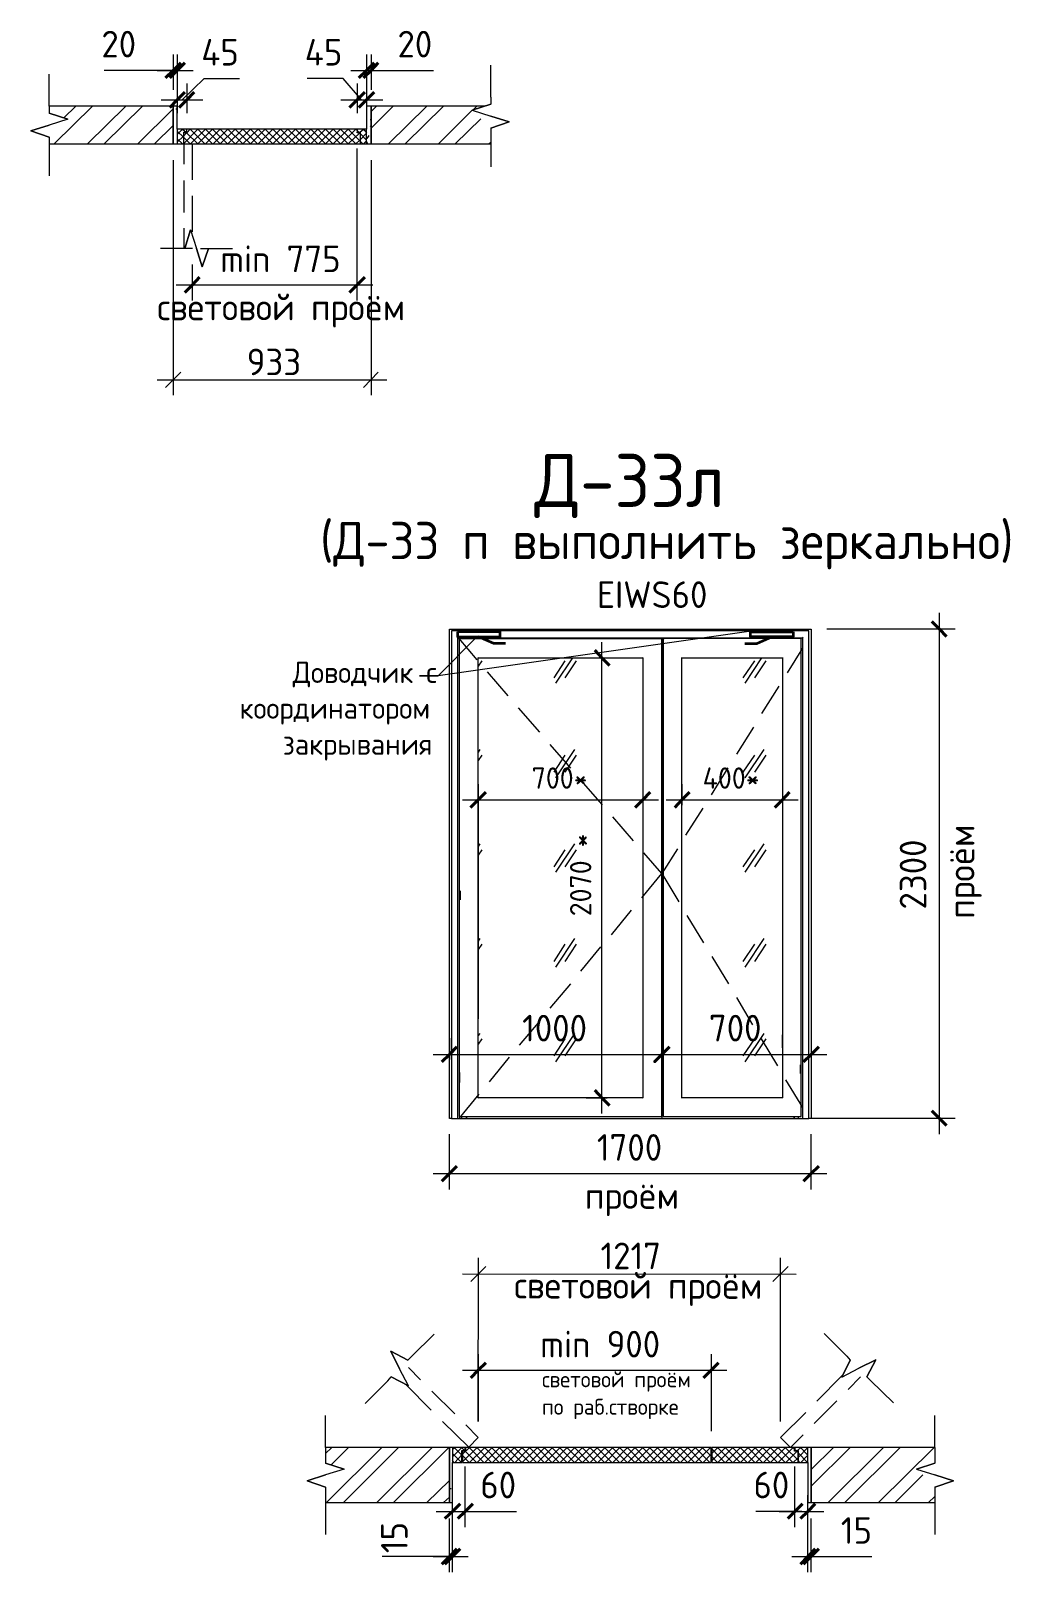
# Model space of a CAD drawing. Header units: millimetres. Extents: x -11345 to 411485, y -9810 to 73012.
# Drawn here: x -3086.7 to -2994.5, y 70196 to 70341 of the extents above; entities that cross this region are included whole.
import ezdxf

# ---------------------------------------------------------------- set-up
doc = ezdxf.new("R2010")
doc.units = ezdxf.units.MM
for name, color, linetype in [('PDF _0', 7, 'Continuous'), ('PDF _Аннотация', 7, 'Continuous'), ('PDF _Двери', 7, 'Continuous'), ('PDF _Линии', 7, 'Continuous'), ('PDF _Размеры', 7, 'Continuous'), ('PDF _Размеры-50', 7, 'Continuous'), ('PDF _Текст', 7, 'Continuous'), ('PDF _Узлы', 7, 'Continuous')]:
    doc.layers.add(name, color=color, linetype=linetype)
doc.styles.add('PDF GOST Common', font='GOST_Common.ttf')

msp = doc.modelspace()

# ---------------------------------------------------------------- linework, layer by layer
at = {"layer": 'PDF _0', "lineweight": 20}
for points in [[(-3072.56776, 70308.90148), (-3074.00709, 70307.46215)], [(-3055.38053, 70307.46215), (-3053.98354, 70308.90148)], [(-3043.86594, 70224.78565), (-3045.26293, 70223.38866)], [(-3016.85743, 70223.38866), (-3015.41811, 70224.78565)]]:
    msp.add_lwpolyline(points, dxfattribs=at)
at = {"layer": 'PDF _Аннотация', "lineweight": 20}
for points in [[(-3043.40027, 70334.76699), (-3043.40027, 70337.77264)], [(-3084.92902, 70333.92033), (-3084.92902, 70336.92598)], [(-3083.19337, 70332.69267), (-3084.92902, 70333.243), (-3083.19337, 70332.69267), (-3084.92902, 70332.14234), (-3086.66468, 70331.59201), (-3084.92902, 70330.99935), (-3086.66468, 70331.59201), (-3084.92902, 70332.14234)], [(-3045.13593, 70333.53933), (-3043.40027, 70334.08966), (-3045.13593, 70333.53933), (-3043.40027, 70332.989), (-3041.66462, 70332.43867), (-3043.40027, 70331.84601), (-3041.66462, 70332.43867), (-3043.40027, 70332.989)], [(-3084.92902, 70330.36435), (-3084.92902, 70327.3587)], [(-3043.40027, 70331.21101), (-3043.40027, 70328.20536)], [(-3071.63644, 70322.27873), (-3072.18677, 70320.54308), (-3071.63644, 70322.27873), (-3071.08611, 70320.54308), (-3070.53578, 70318.80742), (-3069.94311, 70320.54308), (-3070.53578, 70318.80742), (-3071.08611, 70320.54308)], [(-3071.4671, 70320.54308), (-3074.47275, 70320.54308)], [(-3070.70511, 70320.54308), (-3067.69946, 70320.54308)], [(-3050.8509, 70216.31904), (-3048.73424, 70218.43569)], [(-3009.91481, 70216.36137), (-3012.03146, 70218.47803)], [(-3051.14723, 70213.56739), (-3052.75588, 70214.41405), (-3051.14723, 70213.56739), (-3051.99389, 70215.17605), (-3052.79822, 70216.82704), (-3051.18956, 70215.98037), (-3052.79822, 70216.82704), (-3051.99389, 70215.17605)], [(-3010.38047, 70214.37172), (-3009.57615, 70215.98037), (-3010.38047, 70214.37172), (-3008.77182, 70215.21838), (-3007.16316, 70216.02271), (-3008.00982, 70214.41405), (-3007.16316, 70216.02271), (-3008.77182, 70215.21838)], [(-3053.09455, 70214.03305), (-3055.2112, 70211.9164)], [(-3007.67116, 70214.07539), (-3005.51217, 70211.95873)], [(-3058.93651, 70207.76776), (-3058.93651, 70210.77341)], [(-3001.61753, 70207.76776), (-3001.61753, 70210.77341)], [(-3057.20086, 70205.73577), (-3058.93651, 70206.2861), (-3057.20086, 70205.73577), (-3058.93651, 70205.18544), (-3060.67217, 70204.63511), (-3058.93651, 70204.04245), (-3060.67217, 70204.63511), (-3058.93651, 70205.18544)], [(-3003.35318, 70205.73577), (-3001.61753, 70206.2861), (-3003.35318, 70205.73577), (-3001.61753, 70205.18544), (-2999.88187, 70204.63511), (-3001.61753, 70204.04245), (-2999.88187, 70204.63511), (-3001.61753, 70205.18544)], [(-3058.93651, 70202.60312), (-3058.93651, 70199.59747)], [(-3001.61753, 70202.60312), (-3001.61753, 70199.59747)]]:
    msp.add_lwpolyline(points, dxfattribs=at)
at = {"layer": 'PDF _Аннотация', "lineweight": 9}
msp.add_lwpolyline([(-3018.46609, 70284.60229), (-3048.35324, 70280.32665), (-3050.0889, 70280.32665), (-3048.35324, 70280.32665), (-3044.79727, 70283.92496)], dxfattribs=at)
at = {"layer": 'PDF _Двери', "lineweight": 9}
for points in [[(-3047.29492, 70284.72929), (-3013.25912, 70284.72929), (-3013.25912, 70238.71324), (-3013.47079, 70238.71324), (-3013.47079, 70284.55996), (-3047.08325, 70284.55996), (-3047.08325, 70238.71324), (-3047.29492, 70238.71324)], [(-3013.47079, 70284.55996), (-3047.08325, 70284.55996), (-3047.08325, 70238.71324), (-3046.53292, 70238.71324), (-3046.49059, 70238.71324), (-3046.44826, 70238.71324), (-3046.15192, 70238.71324), (-3046.10959, 70238.71324), (-3046.06726, 70238.71324), (-3045.72859, 70238.71324), (-3045.68626, 70238.71324), (-3045.68626, 70238.88257), (-3045.68626, 70238.71324), (-3014.86778, 70238.71324), (-3014.86778, 70238.88257), (-3014.86778, 70238.71324), (-3014.82545, 70238.71324), (-3014.52912, 70238.71324), (-3014.48678, 70238.71324), (-3014.40212, 70238.71324), (-3014.10578, 70238.71324), (-3014.06345, 70238.71324), (-3014.02112, 70238.71324), (-3013.47079, 70238.71324)], [(-3027.18671, 70283.12064), (-3027.3137, 70283.12064)], [(-3027.18671, 70238.88257), (-3014.19045, 70238.88257), (-3014.19045, 70283.8403), (-3027.18671, 70283.8403)], [(-3044.5856, 70282.01998), (-3029.09169, 70282.01998), (-3029.09169, 70240.66056), (-3044.5856, 70240.66056)], [(-3025.40872, 70282.01998), (-3015.96844, 70282.01998), (-3015.96844, 70240.66056), (-3025.40872, 70240.66056)]]:
    msp.add_lwpolyline(points, close=True, dxfattribs=at)
for points in [[(-3046.44826, 70283.88263), (-3046.49059, 70283.92496), (-3046.53292, 70283.9673)], [(-3046.49059, 70238.71324), (-3046.49059, 70283.92496), (-3014.06345, 70283.92496), (-3014.06345, 70238.71324)], [(-3014.10578, 70283.88263), (-3014.06345, 70283.92496), (-3014.02112, 70283.9673)], [(-3044.67027, 70281.85064), (-3046.36359, 70283.8403), (-3027.3137, 70283.8403), (-3027.3137, 70238.71324)], [(-3046.36359, 70283.79796), (-3046.36359, 70283.8403), (-3046.36359, 70238.88257), (-3027.3137, 70238.88257), (-3027.3137, 70283.8403), (-3027.35604, 70283.79796)], [(-3027.3137, 70283.54397), (-3027.18671, 70283.54397)], [(-3027.18671, 70283.8403), (-3027.14437, 70283.79796)], [(-3014.19045, 70283.8403), (-3014.23278, 70283.79796)], [(-3044.62793, 70282.06231), (-3044.5856, 70282.01998)], [(-3044.24694, 70281.76598), (-3044.5856, 70281.25798)], [(-3036.41532, 70281.76598), (-3037.47364, 70280.15732)], [(-3035.69565, 70282.01998), (-3037.30431, 70279.64932)], [(-3035.35699, 70281.76598), (-3036.41532, 70280.15732)], [(-3029.04936, 70282.06231), (-3029.09169, 70282.01998)], [(-3025.45105, 70282.06231), (-3025.40872, 70282.01998)], [(-3018.59309, 70281.76598), (-3019.69375, 70280.15732)], [(-3017.91576, 70282.01998), (-3019.48209, 70279.64932)], [(-3017.53476, 70281.76598), (-3018.59309, 70280.15732)], [(-3015.96844, 70282.06231), (-3015.96844, 70282.01998)], [(-3041.74928, 70278.464), (-3043.69661, 70280.70765)], [(-3038.78597, 70275.03502), (-3040.77562, 70277.321)], [(-3035.86499, 70271.64837), (-3037.81231, 70273.89202)], [(-3044.41627, 70273.42636), (-3044.5856, 70273.17236)], [(-3044.24694, 70272.87603), (-3044.5856, 70272.36803)], [(-3036.41532, 70272.87603), (-3037.47364, 70271.26737)], [(-3035.52632, 70273.42636), (-3037.30431, 70270.75938)], [(-3035.35699, 70272.87603), (-3036.41532, 70271.26737)], [(-3018.59309, 70272.87603), (-3019.69375, 70271.26737)], [(-3017.7041, 70273.42636), (-3019.48209, 70270.75938)], [(-3017.53476, 70272.87603), (-3018.59309, 70271.26737)], [(-3032.90167, 70268.21939), (-3034.89133, 70270.50538)], [(-3029.98069, 70264.83275), (-3031.92801, 70267.0764)], [(-3044.41627, 70264.53641), (-3044.5856, 70264.28242)], [(-3044.24694, 70263.98608), (-3044.5856, 70263.47809)], [(-3036.41532, 70263.98608), (-3037.47364, 70262.37743)], [(-3035.52632, 70264.53641), (-3037.30431, 70261.86943)], [(-3035.35699, 70263.98608), (-3036.41532, 70262.37743)], [(-3029.17636, 70259.45644), (-3027.3137, 70261.74243), (-3029.00703, 70263.68975)], [(-3018.59309, 70263.98608), (-3019.69375, 70262.37743)], [(-3017.7041, 70264.53641), (-3019.48209, 70261.86943)], [(-3017.53476, 70263.98608), (-3018.59309, 70262.37743)], [(-3032.05501, 70255.98513), (-3030.15002, 70258.31345)], [(-3044.41627, 70255.64647), (-3044.5856, 70255.39247)], [(-3044.24694, 70255.09614), (-3044.5856, 70254.58814)], [(-3036.41532, 70255.09614), (-3037.47364, 70253.48748)], [(-3035.52632, 70255.64647), (-3037.30431, 70252.93715)], [(-3035.35699, 70255.09614), (-3036.41532, 70253.48748)], [(-3018.59309, 70255.09614), (-3019.69375, 70253.48748)], [(-3017.7041, 70255.64647), (-3019.48209, 70252.93715)], [(-3017.53476, 70255.09614), (-3018.59309, 70253.48748)], [(-3034.93366, 70252.55615), (-3033.02867, 70254.84214)], [(-3037.81231, 70249.08484), (-3035.86499, 70251.37083)], [(-3040.69096, 70245.61353), (-3038.74364, 70247.89951)], [(-3044.41627, 70246.71419), (-3044.5856, 70246.50252)], [(-3044.24694, 70246.20619), (-3044.5856, 70245.69819)], [(-3036.41532, 70246.20619), (-3037.47364, 70244.59753)], [(-3035.52632, 70246.71419), (-3037.30431, 70244.0472)], [(-3035.35699, 70246.20619), (-3036.41532, 70244.59753)], [(-3018.59309, 70246.20619), (-3019.69375, 70244.59753)], [(-3017.7041, 70246.71419), (-3019.48209, 70244.0472)], [(-3017.53476, 70246.20619), (-3018.59309, 70244.59753)], [(-3043.52727, 70242.14222), (-3041.62228, 70244.47054)], [(-3046.36359, 70238.71324), (-3044.50093, 70240.99922)], [(-3044.5856, 70240.66056), (-3044.62793, 70240.61823)], [(-3029.04936, 70240.61823), (-3029.09169, 70240.66056)], [(-3025.40872, 70240.66056), (-3025.45105, 70240.61823)], [(-3015.96844, 70240.61823), (-3015.96844, 70240.66056)], [(-3027.18671, 70239.60223), (-3027.3137, 70239.60223)], [(-3027.3137, 70239.51757), (-3027.18671, 70239.51757)], [(-3046.36359, 70238.88257), (-3046.36359, 70238.88257)], [(-3046.10959, 70238.71324), (-3046.10959, 70238.88257)], [(-3027.3137, 70238.88257), (-3027.35604, 70238.88257)], [(-3027.14437, 70238.88257), (-3027.18671, 70238.88257)], [(-3014.48678, 70238.88257), (-3014.48678, 70238.71324)], [(-3014.19045, 70238.88257), (-3014.23278, 70238.88257)]]:
    msp.add_lwpolyline(points, dxfattribs=at)
at = {"layer": 'PDF _Линии', "lineweight": 9}
for points in [[(-3084.92902, 70330.99935), (-3084.92902, 70330.36435), (-3073.28743, 70330.36435), (-3073.28743, 70333.92033), (-3084.92902, 70333.92033), (-3084.92902, 70333.243)], [(-3072.90643, 70331.76134), (-3072.90643, 70333.92033), (-3073.28743, 70333.92033), (-3073.28743, 70330.36435), (-3072.90643, 70330.36435)], [(-3055.0842, 70330.36435), (-3054.66087, 70330.36435), (-3054.66087, 70333.92033), (-3055.0842, 70333.92033), (-3055.0842, 70331.76134)], [(-3043.90827, 70333.92033), (-3054.66087, 70333.92033), (-3054.66087, 70330.36435), (-3043.40027, 70330.36435)], [(-3055.9732, 70331.76134), (-3071.9751, 70331.76134)], [(-3071.9751, 70331.46501), (-3071.9751, 70331.42268), (-3072.27143, 70331.42268)], [(-3072.27143, 70330.36435), (-3055.67687, 70330.36435)], [(-3055.67687, 70331.42268), (-3055.9732, 70331.42268), (-3055.9732, 70331.46501)], [(-3014.06345, 70282.9513), (-3015.50278, 70280.62298)], [(-3016.3071, 70279.35299), (-3017.91576, 70276.81301)], [(-3018.67776, 70275.50068), (-3020.28641, 70272.9607)], [(-3021.09074, 70271.6907), (-3022.65707, 70269.15072)], [(-3023.46139, 70267.88073), (-3025.07005, 70265.34074)], [(-3025.83205, 70264.07075), (-3027.3137, 70261.74243), (-3025.70505, 70259.07545)], [(-3046.23659, 70259.28711), (-3046.23659, 70260.13377)], [(-3024.94305, 70257.80545), (-3023.37673, 70255.22314)], [(-3022.61473, 70253.95314), (-3021.04841, 70251.37083)], [(-3020.28641, 70250.10083), (-3018.76242, 70247.51852)], [(-3044.5856, 70244.5552), (-3044.5856, 70246.58719)], [(-3017.95809, 70246.20619), (-3016.4341, 70243.66621)], [(-3015.96844, 70245.35953), (-3015.96844, 70246.58719)], [(-3014.27512, 70242.94654), (-3014.27512, 70243.75087)], [(-3046.32126, 70242.09988), (-3046.32126, 70243.03121)], [(-3015.67211, 70242.35388), (-3014.06345, 70239.72923)], [(-3058.93651, 70202.60312), (-3047.29492, 70202.60312), (-3047.29492, 70207.76776), (-3058.93651, 70207.76776)], [(-3046.99859, 70207.76776), (-3047.29492, 70207.76776), (-3047.29492, 70202.60312), (-3046.99859, 70202.60312), (-3046.99859, 70206.37077)], [(-3013.55545, 70206.37077), (-3013.55545, 70202.60312), (-3013.25912, 70202.60312), (-3013.25912, 70207.76776), (-3013.55545, 70207.76776)], [(-3001.61753, 70207.76776), (-3013.25912, 70207.76776), (-3013.25912, 70202.60312), (-3001.61753, 70202.60312)]]:
    msp.add_lwpolyline(points, dxfattribs=at)
for points in [[(-3072.27143, 70330.36435), (-3072.27143, 70331.46501), (-3071.9751, 70331.46501), (-3071.9751, 70331.76134), (-3072.90643, 70331.76134), (-3072.90643, 70330.36435)], [(-3055.67687, 70330.36435), (-3055.0842, 70330.36435), (-3055.0842, 70331.76134), (-3055.9732, 70331.76134), (-3055.9732, 70331.46501), (-3055.67687, 70331.46501)], [(-3046.10959, 70206.37077), (-3046.10959, 70207.47143), (-3045.81326, 70207.47143), (-3045.81326, 70207.76776), (-3046.99859, 70207.76776), (-3046.99859, 70206.37077)], [(-3022.65707, 70206.37077), (-3022.65707, 70207.76776), (-3045.77093, 70207.76776), (-3045.77093, 70207.42909), (-3046.06726, 70207.42909), (-3046.06726, 70206.37077)], [(-3022.61473, 70207.76776), (-3022.61473, 70206.37077), (-3014.48678, 70206.37077), (-3014.48678, 70207.42909), (-3014.82545, 70207.42909), (-3014.82545, 70207.76776)], [(-3014.48678, 70206.37077), (-3013.55545, 70206.37077), (-3013.55545, 70207.76776), (-3014.78311, 70207.76776), (-3014.78311, 70207.47143), (-3014.48678, 70207.47143)]]:
    msp.add_lwpolyline(points, close=True, dxfattribs=at)
at = {"layer": 'PDF _Линии', "lineweight": 20}
for points in [[(-3072.27143, 70330.36435), (-3072.27143, 70328.45936)], [(-3071.4671, 70326.9777), (-3071.4671, 70330.36435)], [(-3072.27143, 70326.93537), (-3072.27143, 70323.92972)], [(-3071.4671, 70322.1094), (-3071.4671, 70325.49605)], [(-3072.27143, 70322.44806), (-3072.27143, 70320.54308)], [(-3051.14723, 70215.30305), (-3050.00423, 70214.11772)], [(-3012.70879, 70212.12806), (-3010.33814, 70214.54105)], [(-3008.60248, 70214.41405), (-3009.78781, 70213.22872)], [(-3048.98824, 70211.2814), (-3051.40123, 70213.69439)], [(-3048.94591, 70213.05939), (-3046.78692, 70210.94274)], [(-3010.84614, 70212.1704), (-3012.96279, 70210.01141)], [(-3045.72859, 70209.88441), (-3044.5856, 70208.69909), (-3045.47459, 70207.81009), (-3047.92991, 70210.22308)], [(-3014.02112, 70208.95308), (-3015.20644, 70207.76776), (-3016.13777, 70208.69909), (-3013.76712, 70211.06974)]]:
    msp.add_lwpolyline(points, dxfattribs=at)
at = {"layer": 'PDF _Линии', "lineweight": 35}
for points in [[(-3046.53292, 70284.47529), (-3046.53292, 70284.00963), (-3042.51128, 70284.00963), (-3042.51128, 70284.47529)], [(-3014.95245, 70284.47529), (-3014.95245, 70284.00963), (-3018.97409, 70284.00963), (-3018.97409, 70284.47529)]]:
    msp.add_lwpolyline(points, close=True, dxfattribs=at)
for points in [[(-3042.00328, 70283.37463), (-3043.10394, 70283.37463), (-3044.54327, 70284.00963)], [(-3019.48209, 70283.37463), (-3018.38143, 70283.37463), (-3016.9421, 70284.00963)]]:
    msp.add_lwpolyline(points, dxfattribs=at)
at = {"layer": 'PDF _Размеры', "lineweight": 20}
for points in [[(-3073.28743, 70328.84036), (-3073.28743, 70306.74249)], [(-3054.66087, 70328.84036), (-3054.66087, 70306.74249)], [(-3074.76908, 70308.18182), (-3053.17921, 70308.18182)], [(-3044.5856, 70210.22308), (-3044.54327, 70225.58998)], [(-3016.13777, 70210.22308), (-3016.13777, 70225.58998)], [(-3046.06726, 70224.10833), (-3014.65611, 70224.06599)]]:
    msp.add_lwpolyline(points, dxfattribs=at)
at = {"layer": 'PDF _Размеры-50', "lineweight": 40}
for points in [[(-3074.00709, 70336.58731), (-3073.28743, 70337.26464), (-3072.56776, 70337.9843)], [(-3073.58376, 70336.58731), (-3072.90643, 70337.26464), (-3072.18677, 70337.9843)], [(-3055.80387, 70336.58731), (-3055.0842, 70337.26464), (-3054.36454, 70337.9843)], [(-3055.38053, 70336.58731), (-3054.66087, 70337.26464), (-3053.98354, 70337.9843)], [(-3073.58376, 70333.79333), (-3072.90643, 70334.51299), (-3072.18677, 70335.23265)], [(-3072.69476, 70333.79333), (-3071.9751, 70334.51299), (-3071.29777, 70335.23265)], [(-3056.69286, 70333.79333), (-3055.9732, 70334.51299), (-3055.25354, 70335.23265)], [(-3055.80387, 70333.79333), (-3055.0842, 70334.51299), (-3054.36454, 70335.23265)], [(-3072.18677, 70316.39443), (-3071.4671, 70317.1141), (-3070.78977, 70317.83376)], [(-3056.69286, 70316.39443), (-3055.9732, 70317.1141), (-3055.25354, 70317.83376)], [(-3000.51687, 70284.05196), (-3001.1942, 70284.72929), (-3001.91386, 70285.44895)], [(-3032.22434, 70281.30031), (-3032.944, 70282.01998), (-3033.62133, 70282.73964)], [(-3045.30526, 70267.96539), (-3044.5856, 70268.68506), (-3043.86594, 70269.40472)], [(-3029.81136, 70267.96539), (-3029.09169, 70268.68506), (-3028.41436, 70269.40472)], [(-3026.08605, 70267.96539), (-3025.40872, 70268.68506), (-3024.68905, 70269.40472)], [(-3016.6881, 70267.96539), (-3015.96844, 70268.68506), (-3015.29111, 70269.40472)], [(-3048.01458, 70244.0472), (-3047.29492, 70244.72453), (-3046.57525, 70245.4442)], [(-3013.97879, 70244.0472), (-3013.25912, 70244.72453), (-3012.53946, 70245.4442)], [(-3032.22434, 70239.9409), (-3032.944, 70240.66056), (-3033.62133, 70241.38022)], [(-3000.51687, 70238.03591), (-3001.1942, 70238.71324), (-3001.91386, 70239.4329)], [(-3048.01458, 70232.82894), (-3047.29492, 70233.5486), (-3046.57525, 70234.22593)], [(-3013.97879, 70232.82894), (-3013.25912, 70233.5486), (-3012.53946, 70234.22593)], [(-3045.26293, 70214.32938), (-3044.5856, 70215.04905), (-3043.86594, 70215.72638)], [(-3023.37673, 70214.32938), (-3022.65707, 70215.04905), (-3021.97974, 70215.72638)], [(-3047.71825, 70201.07913), (-3046.99859, 70201.75646), (-3046.27892, 70202.47612)], [(-3046.49059, 70201.07913), (-3045.81326, 70201.75646), (-3045.0936, 70202.47612)], [(-3015.46044, 70201.07913), (-3014.78311, 70201.75646), (-3014.06345, 70202.47612)], [(-3014.27512, 70201.07913), (-3013.55545, 70201.75646), (-3012.87813, 70202.47612)], [(-3048.01458, 70196.80349), (-3047.29492, 70197.52315), (-3046.57525, 70198.24282)], [(-3047.71825, 70196.80349), (-3046.99859, 70197.52315), (-3046.27892, 70198.24282)], [(-3014.27512, 70196.80349), (-3013.55545, 70197.52315), (-3012.87813, 70198.24282)], [(-3013.97879, 70196.80349), (-3013.25912, 70197.52315), (-3012.53946, 70198.24282)]]:
    msp.add_lwpolyline(points, dxfattribs=at)
at = {"layer": 'PDF _Размеры-50', "lineweight": 20}
for points in [[(-3073.28743, 70338.78863), (-3073.28743, 70337.26464), (-3073.28743, 70335.44432)], [(-3072.90643, 70338.78863), (-3072.90643, 70337.26464), (-3072.90643, 70335.44432)], [(-3055.0842, 70338.78863), (-3055.0842, 70337.26464), (-3055.0842, 70335.44432)], [(-3054.66087, 70338.78863), (-3054.66087, 70337.26464), (-3054.66087, 70335.44432)], [(-3073.07576, 70337.26464), (-3076.63174, 70337.26464), (-3079.76439, 70337.26464)], [(-3074.76908, 70337.26464), (-3071.38244, 70337.26464)], [(-3072.44076, 70334.51299), (-3070.36644, 70336.50265), (-3067.02213, 70336.50265)], [(-3055.54987, 70334.51299), (-3057.28552, 70336.50265), (-3060.67217, 70336.50265)], [(-3056.56586, 70337.26464), (-3053.17921, 70337.26464)], [(-3054.87254, 70337.26464), (-3051.95156, 70337.26464), (-3048.77657, 70337.26464)], [(-3072.90643, 70336.03698), (-3072.90643, 70334.51299), (-3072.90643, 70333.243)], [(-3071.9751, 70336.03698), (-3071.9751, 70334.51299), (-3071.9751, 70333.243)], [(-3055.9732, 70336.03698), (-3055.9732, 70334.51299), (-3055.9732, 70333.243)], [(-3055.0842, 70336.03698), (-3055.0842, 70334.51299), (-3055.0842, 70333.243)], [(-3074.38809, 70334.51299), (-3070.49344, 70334.51299)], [(-3057.49719, 70334.51299), (-3053.56021, 70334.51299)], [(-3055.9732, 70315.63244), (-3055.9732, 70317.1141), (-3055.9732, 70329.94102)], [(-3071.4671, 70315.63244), (-3071.4671, 70317.1141), (-3071.4671, 70319.01908)], [(-3072.99109, 70317.1141), (-3054.49154, 70317.1141)], [(-3001.1942, 70237.23158), (-3001.1942, 70286.25328)], [(-2999.71254, 70284.72929), (-3001.1942, 70284.72929), (-3011.77747, 70284.72929)], [(-3032.944, 70239.1789), (-3032.944, 70283.50163)], [(-3034.42566, 70282.01998), (-3032.944, 70282.01998), (-3032.43601, 70282.01998)], [(-3044.5856, 70270.16671), (-3044.5856, 70268.68506), (-3044.5856, 70248.06885)], [(-3029.09169, 70270.16671), (-3029.09169, 70268.68506), (-3029.09169, 70268.17706)], [(-3025.40872, 70270.16671), (-3025.40872, 70268.68506), (-3025.40872, 70268.17706)], [(-3015.96844, 70270.16671), (-3015.96844, 70268.68506), (-3015.96844, 70268.17706)], [(-3046.06726, 70268.68506), (-3027.61004, 70268.68506)], [(-3026.89037, 70268.68506), (-3014.48678, 70268.68506)], [(-3047.29492, 70246.24852), (-3047.29492, 70244.72453), (-3047.29492, 70244.25887)], [(-3013.25912, 70246.24852), (-3013.25912, 70244.72453), (-3013.25912, 70244.25887)], [(-3048.81891, 70244.72453), (-3027.3137, 70244.72453), (-3011.77747, 70244.72453)], [(-3034.42566, 70240.66056), (-3032.944, 70240.66056), (-3032.43601, 70240.66056)], [(-2999.71254, 70238.71324), (-3001.1942, 70238.71324), (-3013.38612, 70238.71324)], [(-3047.29492, 70232.02461), (-3047.29492, 70233.5486), (-3047.29492, 70237.23158)], [(-3013.25912, 70232.02461), (-3013.25912, 70233.5486), (-3013.25912, 70237.23158)], [(-3048.81891, 70233.5486), (-3011.77747, 70233.5486)], [(-3044.5856, 70216.5307), (-3044.5856, 70215.04905), (-3044.5856, 70210.22308)], [(-3022.65707, 70216.5307), (-3022.65707, 70215.04905), (-3022.65707, 70209.29175)], [(-3046.06726, 70215.04905), (-3021.17541, 70215.04905)], [(-3045.81326, 70200.2748), (-3045.81326, 70201.75646), (-3045.81326, 70205.98977)], [(-3014.78311, 70200.2748), (-3014.78311, 70201.75646), (-3014.78311, 70205.98977)], [(-3046.99859, 70196.04149), (-3046.99859, 70197.52315), (-3046.99859, 70201.07913), (-3046.99859, 70201.75646), (-3046.99859, 70203.28045)], [(-3013.55545, 70196.04149), (-3013.55545, 70197.52315), (-3013.55545, 70201.07913), (-3013.55545, 70201.75646), (-3013.55545, 70203.28045)], [(-3048.52258, 70201.75646), (-3044.28927, 70201.75646)], [(-3046.40592, 70201.75646), (-3044.16227, 70201.75646), (-3040.98729, 70201.75646)], [(-3014.14812, 70201.75646), (-3015.29111, 70201.75646), (-3018.46609, 70201.75646)], [(-3016.26477, 70201.75646), (-3012.0738, 70201.75646)], [(-3047.29492, 70196.04149), (-3047.29492, 70197.52315), (-3047.29492, 70201.07913)], [(-3013.25912, 70196.04149), (-3013.25912, 70197.52315), (-3013.25912, 70201.07913)], [(-3047.16792, 70197.52315), (-3050.93556, 70197.52315), (-3053.60255, 70197.52315)], [(-3048.81891, 70197.52315), (-3045.51693, 70197.52315)], [(-3015.07945, 70197.52315), (-3011.77747, 70197.52315)], [(-3013.42846, 70197.52315), (-3010.25347, 70197.52315), (-3007.54416, 70197.52315)]]:
    msp.add_lwpolyline(points, dxfattribs=at)
msp.add_lwpolyline([(-3027.3137, 70244.25887), (-3027.3137, 70244.72453), (-3027.3137, 70246.24852), (-3027.3137, 70244.72453)], close=True, dxfattribs=at)
at = {"layer": 'PDF _Размеры-50', "lineweight": 40}
msp.add_lwpolyline([(-3026.59404, 70245.4442), (-3027.3137, 70244.72453), (-3027.99103, 70244.0472), (-3027.3137, 70244.72453)], close=True, dxfattribs=at)
at = {"layer": 'PDF _Узлы', "lineweight": 20}
for points in [[(-3043.40027, 70334.76699), (-3043.40027, 70334.08966)], [(-3084.92902, 70333.92033), (-3084.92902, 70333.243)], [(-3043.40027, 70331.84601), (-3043.40027, 70331.21101)], [(-3084.92902, 70330.99935), (-3084.92902, 70330.36435)], [(-3051.18956, 70215.98037), (-3050.8509, 70216.31904)], [(-3009.91481, 70216.36137), (-3009.57615, 70215.98037)], [(-3053.09455, 70214.03305), (-3052.75588, 70214.41405)], [(-3008.00982, 70214.41405), (-3007.67116, 70214.07539)], [(-3058.93651, 70207.76776), (-3058.93651, 70206.2861)], [(-3001.61753, 70207.76776), (-3001.61753, 70206.2861)], [(-3058.93651, 70204.04245), (-3058.93651, 70202.60312)], [(-3001.61753, 70204.04245), (-3001.61753, 70202.60312)]]:
    msp.add_lwpolyline(points, dxfattribs=at)
at = {"layer": 'PDF _Узлы', "lineweight": 9}
for points in [[(-3084.46336, 70330.36435), (-3080.86505, 70333.92033)], [(-3083.57436, 70332.81967), (-3082.43137, 70333.92033)], [(-3081.33071, 70330.36435), (-3077.7324, 70333.92033)], [(-3079.76439, 70330.36435), (-3076.16608, 70333.92033)], [(-3076.58941, 70330.36435), (-3073.28743, 70333.66633)], [(-3073.03343, 70333.66633), (-3072.90643, 70333.66633)], [(-3054.66087, 70333.41233), (-3054.15288, 70333.92033)], [(-3054.66087, 70331.84601), (-3052.58655, 70333.92033)], [(-3053.00988, 70330.36435), (-3049.41157, 70333.92033)], [(-3051.44356, 70330.36435), (-3047.84525, 70333.92033)], [(-3048.31091, 70330.36435), (-3045.13593, 70333.53933)], [(-3045.0936, 70333.53933), (-3044.7126, 70333.92033)], [(-3075.02308, 70330.36435), (-3073.28743, 70332.10001)], [(-3072.90643, 70330.53368), (-3072.27143, 70331.12634), (-3072.01743, 70331.42268), (-3070.95911, 70330.36435), (-3069.56212, 70331.76134), (-3068.16512, 70330.36435)], [(-3072.90643, 70331.25334), (-3072.39843, 70331.76134), (-3072.05977, 70331.46501)], [(-3072.3561, 70330.36435), (-3072.27143, 70330.40668), (-3070.95911, 70331.76134), (-3069.56212, 70330.36435)], [(-3071.9751, 70331.42268), (-3071.67877, 70331.76134), (-3070.28178, 70330.36435)], [(-3071.63644, 70330.36435), (-3070.23944, 70331.76134), (-3068.84245, 70330.36435), (-3067.44546, 70331.76134), (-3066.00614, 70330.36435), (-3064.60915, 70331.76134), (-3063.21215, 70330.36435)], [(-3070.23944, 70330.36435), (-3068.84245, 70331.76134), (-3067.44546, 70330.36435)], [(-3069.51978, 70330.36435), (-3068.12279, 70331.76134), (-3066.7258, 70330.36435), (-3065.28647, 70331.76134), (-3063.88948, 70330.36435), (-3062.49249, 70331.76134), (-3061.05317, 70330.36435), (-3059.65618, 70331.76134), (-3058.25918, 70330.36435)], [(-3068.12279, 70330.36435), (-3066.7258, 70331.76134), (-3065.32881, 70330.36435)], [(-3067.40313, 70330.36435), (-3066.00614, 70331.76134), (-3064.60915, 70330.36435)], [(-3065.28647, 70330.36435), (-3063.88948, 70331.76134), (-3062.49249, 70330.36435)], [(-3064.56681, 70330.36435), (-3063.16982, 70331.76134), (-3061.77283, 70330.36435), (-3060.3335, 70331.76134), (-3058.93651, 70330.36435), (-3057.53952, 70331.76134), (-3056.1002, 70330.36435), (-3055.67687, 70330.74535), (-3055.0842, 70331.38034)], [(-3063.16982, 70330.36435), (-3061.77283, 70331.76134), (-3060.37584, 70330.36435)], [(-3062.45016, 70330.36435), (-3061.05317, 70331.76134), (-3059.65618, 70330.36435)], [(-3060.3335, 70330.36435), (-3058.93651, 70331.76134), (-3057.53952, 70330.36435)], [(-3059.61384, 70330.36435), (-3058.21685, 70331.76134), (-3056.81986, 70330.36435), (-3055.7192, 70331.42268)], [(-3058.21685, 70330.36435), (-3056.81986, 70331.76134), (-3055.67687, 70330.61835), (-3055.42287, 70330.36435)], [(-3057.49719, 70330.36435), (-3056.1002, 70331.76134), (-3055.9732, 70331.63434), (-3055.80387, 70331.46501)], [(-3055.7192, 70331.46501), (-3055.38053, 70331.76134), (-3055.0842, 70331.42268)], [(-3054.74554, 70332.65034), (-3054.66087, 70332.65034)], [(-3054.66087, 70331.97301), (-3054.74554, 70332.05767)], [(-3046.74459, 70330.36435), (-3044.3316, 70332.735)], [(-3073.24509, 70331.54968), (-3073.28743, 70331.67667)], [(-3071.67877, 70330.36435), (-3072.27143, 70330.95701), (-3072.90643, 70331.54968)], [(-3072.39843, 70330.36435), (-3072.90643, 70330.83001)], [(-3055.0842, 70330.70301), (-3055.67687, 70331.33801), (-3055.76153, 70331.42268)], [(-3055.38053, 70330.36435), (-3055.0842, 70330.66068)], [(-3054.9572, 70330.36435), (-3055.0842, 70330.61835)], [(-3054.87254, 70331.16868), (-3055.04187, 70330.87235)], [(-3043.56961, 70330.36435), (-3043.40027, 70330.53368)], [(-3058.93651, 70207.21743), (-3058.34385, 70207.76776)], [(-3058.85185, 70202.60312), (-3053.64488, 70207.76776)], [(-3058.42852, 70206.11677), (-3056.77753, 70207.76776)], [(-3057.24319, 70202.60312), (-3052.07855, 70207.76776)], [(-3054.11054, 70202.60312), (-3048.90357, 70207.76776)], [(-3052.54422, 70202.60312), (-3047.33725, 70207.76776)], [(-3046.99859, 70207.59843), (-3046.78692, 70207.76776)], [(-3046.99859, 70206.87876), (-3046.10959, 70207.76776)], [(-3046.15192, 70206.37077), (-3046.99859, 70207.21743)], [(-3046.10959, 70207.0481), (-3046.82925, 70207.76776)], [(-3046.78692, 70206.37077), (-3046.10959, 70207.09043)], [(-3045.85559, 70207.47143), (-3046.15192, 70207.76776)], [(-3046.06726, 70207.13276), (-3045.38993, 70207.76776)], [(-3046.06726, 70206.4131), (-3044.67027, 70207.76776)], [(-3044.75493, 70206.37077), (-3045.81326, 70207.42909)], [(-3044.03527, 70206.37077), (-3045.43226, 70207.76776)], [(-3045.38993, 70206.37077), (-3043.9506, 70207.76776)], [(-3043.31561, 70206.37077), (-3044.7126, 70207.76776)], [(-3044.67027, 70206.37077), (-3043.27327, 70207.76776)], [(-3042.59595, 70206.37077), (-3043.99294, 70207.76776)], [(-3043.9506, 70206.37077), (-3042.55361, 70207.76776)], [(-3041.91862, 70206.37077), (-3043.31561, 70207.76776)], [(-3043.23094, 70206.37077), (-3041.83395, 70207.76776)], [(-3041.19895, 70206.37077), (-3042.59595, 70207.76776)], [(-3042.55361, 70206.37077), (-3041.15662, 70207.76776)], [(-3040.47929, 70206.37077), (-3041.87628, 70207.76776)], [(-3041.83395, 70206.37077), (-3040.43696, 70207.76776)], [(-3039.75963, 70206.37077), (-3041.19895, 70207.76776)], [(-3041.11429, 70206.37077), (-3039.7173, 70207.76776)], [(-3039.0823, 70206.37077), (-3040.47929, 70207.76776)], [(-3040.43696, 70206.37077), (-3038.99763, 70207.76776)], [(-3038.36264, 70206.37077), (-3039.75963, 70207.76776)], [(-3039.7173, 70206.37077), (-3038.3203, 70207.76776)], [(-3037.64298, 70206.37077), (-3039.03997, 70207.76776)], [(-3038.99763, 70206.37077), (-3037.60064, 70207.76776)], [(-3036.96565, 70206.37077), (-3038.36264, 70207.76776)], [(-3038.27797, 70206.37077), (-3036.88098, 70207.76776)], [(-3036.24598, 70206.37077), (-3037.64298, 70207.76776)], [(-3037.60064, 70206.37077), (-3036.20365, 70207.76776)], [(-3035.52632, 70206.37077), (-3036.92331, 70207.76776)], [(-3036.88098, 70206.37077), (-3035.48399, 70207.76776)], [(-3034.80666, 70206.37077), (-3036.24598, 70207.76776)], [(-3036.16132, 70206.37077), (-3034.76433, 70207.76776)], [(-3034.12933, 70206.37077), (-3035.52632, 70207.76776)], [(-3035.48399, 70206.37077), (-3034.04466, 70207.76776)], [(-3033.40967, 70206.37077), (-3034.80666, 70207.76776)], [(-3034.76433, 70206.37077), (-3033.36733, 70207.76776)], [(-3032.69001, 70206.37077), (-3034.087, 70207.76776)], [(-3034.04466, 70206.37077), (-3032.64767, 70207.76776)], [(-3032.01268, 70206.37077), (-3033.40967, 70207.76776)], [(-3033.325, 70206.37077), (-3031.92801, 70207.76776)], [(-3031.29301, 70206.37077), (-3032.69001, 70207.76776)], [(-3032.64767, 70206.37077), (-3031.25068, 70207.76776)], [(-3030.57335, 70206.37077), (-3031.97034, 70207.76776)], [(-3031.92801, 70206.37077), (-3030.53102, 70207.76776)], [(-3029.85369, 70206.37077), (-3031.29301, 70207.76776)], [(-3031.20835, 70206.37077), (-3029.81136, 70207.76776)], [(-3029.17636, 70206.37077), (-3030.57335, 70207.76776)], [(-3030.48869, 70206.37077), (-3029.09169, 70207.76776)], [(-3028.4567, 70206.37077), (-3029.85369, 70207.76776)], [(-3029.81136, 70206.37077), (-3028.41436, 70207.76776)], [(-3027.73704, 70206.37077), (-3029.13403, 70207.76776)], [(-3029.09169, 70206.37077), (-3027.6947, 70207.76776)], [(-3027.05971, 70206.37077), (-3028.4567, 70207.76776)], [(-3028.37203, 70206.37077), (-3026.97504, 70207.76776)], [(-3026.34004, 70206.37077), (-3027.73704, 70207.76776)], [(-3027.6947, 70206.37077), (-3026.25538, 70207.76776)], [(-3025.62038, 70206.37077), (-3027.01737, 70207.76776)], [(-3026.97504, 70206.37077), (-3025.57805, 70207.76776)], [(-3024.90072, 70206.37077), (-3026.29771, 70207.76776)], [(-3026.25538, 70206.37077), (-3024.85839, 70207.76776)], [(-3024.22339, 70206.37077), (-3025.62038, 70207.76776)], [(-3025.53572, 70206.37077), (-3024.13872, 70207.76776)], [(-3023.50373, 70206.37077), (-3024.90072, 70207.76776)], [(-3024.85839, 70206.37077), (-3023.46139, 70207.76776)], [(-3022.78407, 70206.37077), (-3024.18106, 70207.76776)], [(-3024.13872, 70206.37077), (-3022.74173, 70207.76776)], [(-3022.65707, 70206.96343), (-3023.50373, 70207.76776)], [(-3023.41906, 70206.37077), (-3022.65707, 70207.13276)], [(-3022.65707, 70207.68309), (-3022.78407, 70207.76776)], [(-3022.61473, 70207.21743), (-3022.02207, 70207.76776)], [(-3022.61473, 70206.49777), (-3021.30241, 70207.76776)], [(-3021.38707, 70206.37077), (-3022.61473, 70207.64076)], [(-3020.66741, 70206.37077), (-3022.0644, 70207.76776)], [(-3022.02207, 70206.37077), (-3020.62508, 70207.76776)], [(-3019.94775, 70206.37077), (-3021.34474, 70207.76776)], [(-3021.30241, 70206.37077), (-3019.90542, 70207.76776)], [(-3019.27042, 70206.37077), (-3020.66741, 70207.76776)], [(-3020.58275, 70206.37077), (-3019.18575, 70207.76776)], [(-3018.55076, 70206.37077), (-3019.94775, 70207.76776)], [(-3019.90542, 70206.37077), (-3018.50842, 70207.76776)], [(-3017.8311, 70206.37077), (-3019.22809, 70207.76776)], [(-3019.18575, 70206.37077), (-3017.78876, 70207.76776)], [(-3017.11143, 70206.37077), (-3018.55076, 70207.76776)], [(-3018.46609, 70206.37077), (-3017.0691, 70207.76776)], [(-3016.4341, 70206.37077), (-3017.8311, 70207.76776)], [(-3017.74643, 70206.37077), (-3016.34944, 70207.76776)], [(-3015.71444, 70206.37077), (-3017.11143, 70207.76776)], [(-3017.0691, 70206.37077), (-3015.67211, 70207.76776)], [(-3014.99478, 70206.37077), (-3016.39177, 70207.76776)], [(-3016.34944, 70206.37077), (-3014.95245, 70207.76776)], [(-3014.48678, 70206.58243), (-3015.71444, 70207.76776)], [(-3015.62978, 70206.37077), (-3014.57145, 70207.42909)], [(-3014.82545, 70207.59843), (-3014.99478, 70207.76776)], [(-3014.69845, 70207.47143), (-3014.78311, 70207.55609)], [(-3014.48678, 70207.30209), (-3014.65611, 70207.42909)], [(-3014.52912, 70207.47143), (-3014.23278, 70207.76776)], [(-3014.48678, 70206.83643), (-3013.55545, 70207.76776)], [(-3013.59779, 70206.37077), (-3014.48678, 70207.25976)], [(-3014.23278, 70206.37077), (-3013.55545, 70207.0481), (-3014.27512, 70207.76776)], [(-3013.55545, 70207.76776), (-3013.55545, 70207.76776)], [(-3013.25912, 70205.69344), (-3011.14247, 70207.76776)], [(-3013.25912, 70204.12711), (-3009.57615, 70207.76776)], [(-3011.65047, 70202.60312), (-3006.4435, 70207.76776)], [(-3010.08414, 70202.60312), (-3004.87717, 70207.76776)], [(-3006.90916, 70202.60312), (-3001.70219, 70207.76776)], [(-3046.87159, 70206.37077), (-3046.99859, 70206.5401)], [(-3045.43226, 70206.37077), (-3046.06726, 70207.00576)], [(-3022.74173, 70206.37077), (-3022.65707, 70206.4131)], [(-3022.0644, 70206.37077), (-3022.61473, 70206.9211)], [(-3014.95245, 70206.37077), (-3014.48678, 70206.7941)], [(-3014.31745, 70206.37077), (-3014.48678, 70206.5401)], [(-3001.65986, 70206.2861), (-3001.61753, 70206.2861)], [(-3049.41157, 70202.60312), (-3047.29492, 70204.67744)], [(-3005.34284, 70202.60312), (-3002.76052, 70205.18544)], [(-3047.84525, 70202.60312), (-3047.29492, 70203.11112)], [(-3047.29492, 70203.91545), (-3047.12558, 70203.91545)], [(-3002.21019, 70202.60312), (-3001.61753, 70203.15345)]]:
    msp.add_lwpolyline(points, dxfattribs=at)

# ---------------------------------------------------------------- texts
at = {"layer": 'PDF _Текст', "attachment_point": 4, "style": 'PDF GOST Common'}
for s, insert, char_height in [('20', (-3080.02612, 70339.75089), 2.50133), ('20', (-3052.16981, 70339.75089), 2.50133), ('45', (-3070.62779, 70338.98885), 2.50133), ('45', (-3060.89078, 70338.98885), 2.50133), ('min 775', (-3068.84972, 70319.55717), 2.50133), ('световой проём', (-3074.7766, 70314.68868), 2.50133), ('933', (-3066.35197, 70309.86251), 2.50133), ('Д-33л', (-3039.30004, 70298.19598), 5.000114), ('(Д-33 п выполнить зеркально)', (-3059.4514, 70292.58818), 3.5000872), ('Доводчик с', (-3062.03383, 70280.46201), 2.002209), ('координатором', (-3067.02933, 70277.0329), 2.0022094), ('закрывания', (-3062.96519, 70273.64609), 2.002209), ('700*', (-3039.55405, 70270.72501), 2.002209), ('400*', (-3023.46682, 70270.72501), 2.002209), ('1000', (-3040.44307, 70247.2078), 2.502755), ('700', (-3022.87414, 70247.2078), 2.502755), ('1700', (-3033.4155, 70235.98908), 2.502755), ('проём', (-3034.55854, 70231.12057), 2.502755), ('1217', (-3033.07682, 70225.78639), 2.502755), ('min 900', (-3038.74969, 70217.48876), 2.502755), ('световой проём', (-3038.58034, 70213.97541), 1.501633), ('по раб.створке', (-3038.58034, 70211.39298), 1.501633), ('60', (-3044.38021, 70204.23797), 2.502755), ('60', (-3018.68299, 70204.23797), 2.502755), ('15', (-3010.47004, 70199.96215), 2.502755)]:
    msp.add_mtext(s, dxfattribs=dict(at, insert=insert, char_height=char_height))
at = {"layer": 'PDF _Текст', "color": 1, "insert": (-3033.4155, 70287.97621), "char_height": 2.502755, "attachment_point": 4, "style": 'PDF GOST Common'}
msp.add_mtext('EIWS60', dxfattribs=at)
at = {"layer": 'PDF _Текст', "attachment_point": 4, "style": 'PDF GOST Common'}
for s, insert, char_height, rotation in [('2070 *', (-3034.93866, 70257.7291), 2.002209, 90), ('проём', (-2998.80569, 70257.4751), 2.502755, 90), ('2300', (-3003.67419, 70258.36412), 2.502755, 90), ('световой проём', (-3041.20245, 70222.69594), 2.5027588, 359.8900088), ('15', (-3052.46952, 70197.82829), 2.502755, 90)]:
    msp.add_mtext(s, dxfattribs=dict(at, insert=insert, char_height=char_height, rotation=rotation))

doc.saveas('drawing.dxf')
